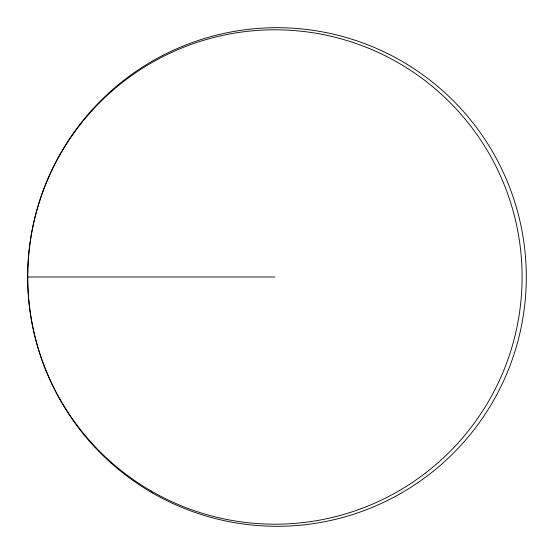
<?xml version="1.0" encoding="UTF-8"?>
<svg xmlns="http://www.w3.org/2000/svg" width="554" height="554" viewBox="0 0 554 554"><rect width="100%" height="100%" fill="white"/><g stroke="black" fill="none" stroke-linecap="round" stroke-linejoin="round"><path stroke-width="0.83" d="M27.7 277L274.895 277M152.35 492.901A249.3 249.3 0 0 0 526.3 277A249.3 249.3 0 0 0 152.35 61.099A249.3 249.3 0 0 0 152.35 492.901M151.297 491.079A247.195 247.195 0 0 0 522.09 277A247.195 247.195 0 0 0 151.297 62.921A247.195 247.195 0 0 0 151.297 491.079"/></g></svg>
